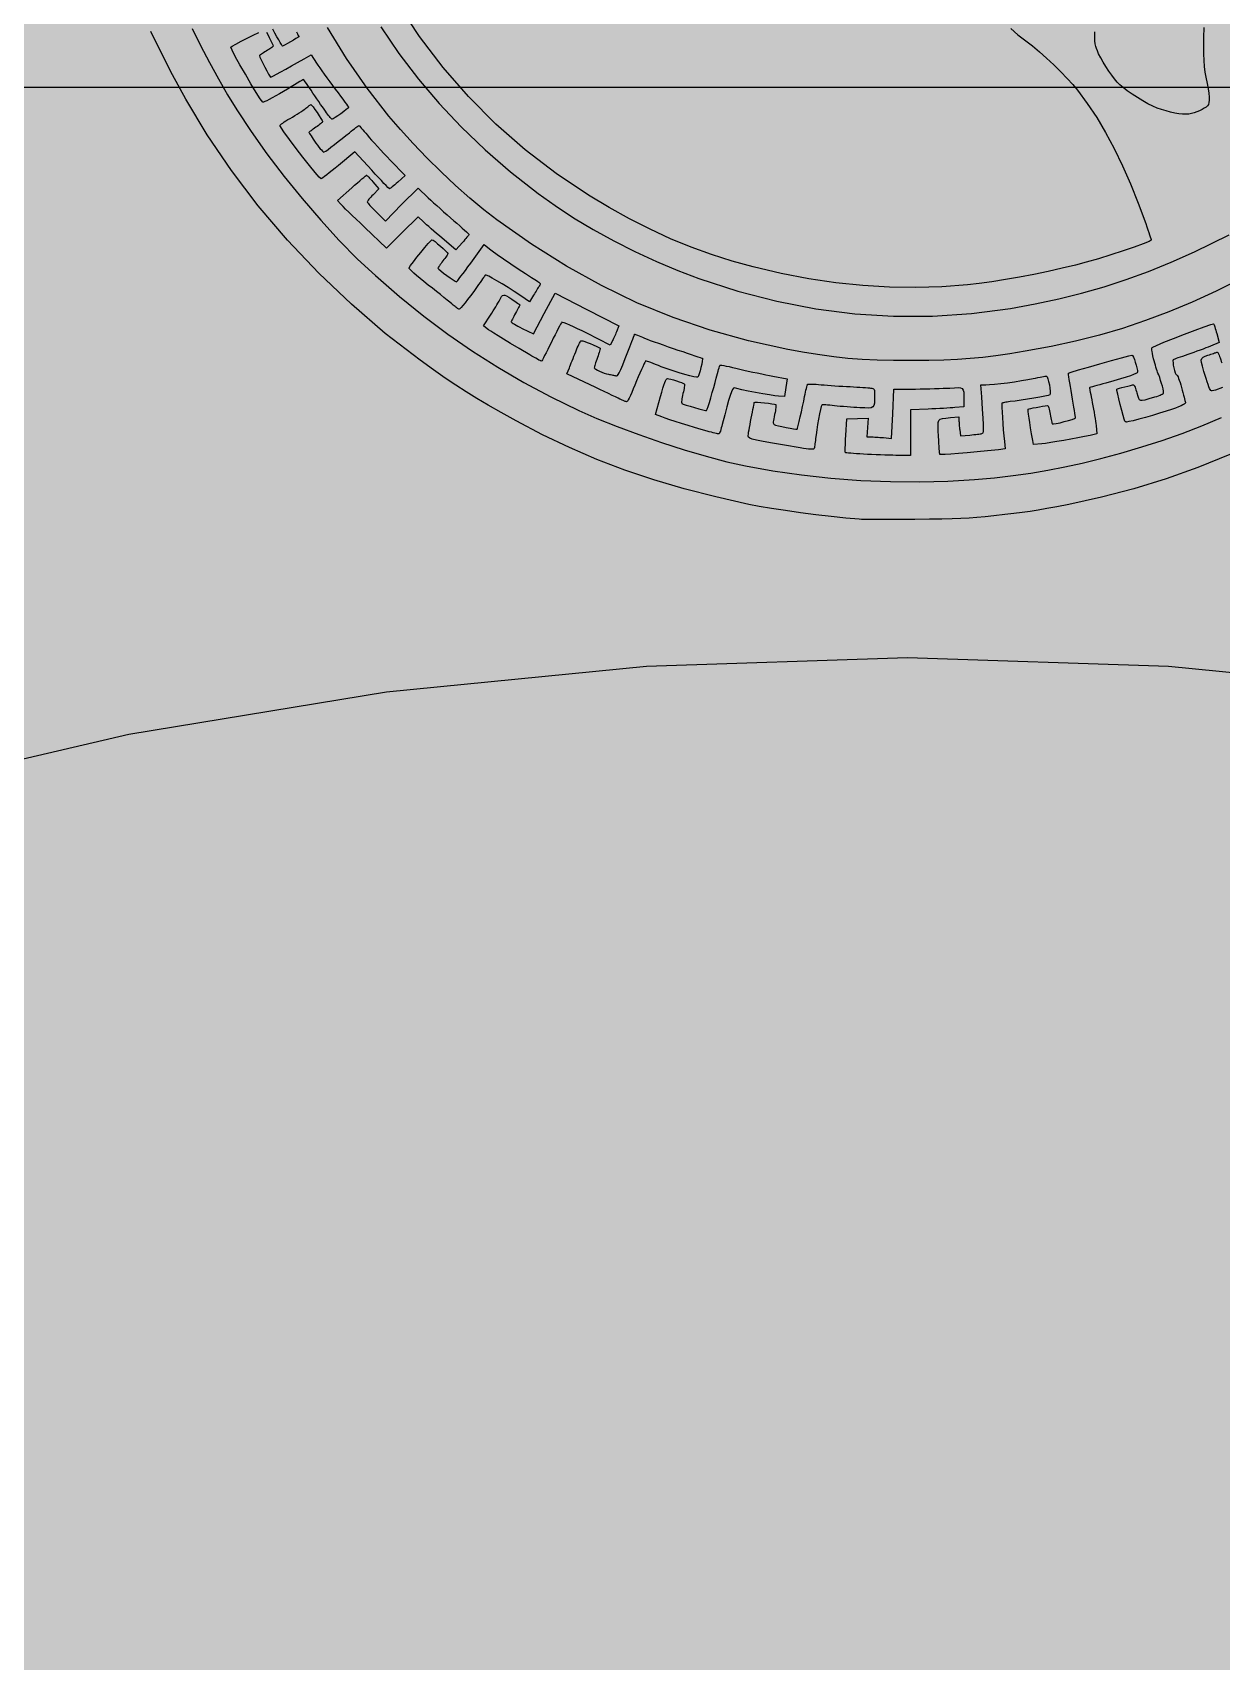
# Model space of a CAD drawing. Header units: inches. Extents: x 0.5 to 16.5, y 0.5 to 10.5.
# Drawn here: x 9.8207 to 10.0813, y 8.9799 to 9.337 of the extents above; entities that cross this region are included whole.
import ezdxf

# ---------------------------------------------------------------- set-up
doc = ezdxf.new("R2010")
doc.units = ezdxf.units.IN
doc.header["$MEASUREMENT"] = 0
for name, color, linetype in [('A-ELEV-FILL', 7, 'Continuous'), ('A-ELEV-OTLN', 7, 'Continuous'), ('A-ELEV-SIGN', 7, 'Continuous')]:
    doc.layers.add(name, color=color, linetype=linetype)

# ---------------------------------------------------------------- blocks, each defined once
blk = doc.blocks.new('THA_MARK')
at = {"layer": 'A-ELEV-SIGN'}
for points in [[(0.18843, -0.448), (0.16984, -0.45551), (0.15119, -0.46215), (0.13242, -0.46794), (0.11347, -0.47291), (0.09427, -0.47708), (0.08729, -0.47844), (0.08142, -0.47953), (0.07632, -0.48043), (0.07165, -0.48118), (0.06707, -0.48184), (0.06225, -0.48245), (0.05685, -0.48307), (0.05054, -0.48376), (0.04532, -0.4843), (0.04058, -0.48473), (0.03601, -0.48507), (0.03128, -0.48532), (0.02607, -0.48552), (0.02006, -0.48566), (0.01293, -0.48577), (0.00435, -0.48586), (-0.00155, -0.48588), (-0.0072, -0.4859), (-0.01247, -0.48591), (-0.01721, -0.4859), (-0.0213, -0.48589), (-0.0246, -0.48587), (-0.02697, -0.48583), (-0.02828, -0.48579), (-0.02828, -0.48579), (-0.03605, -0.48508), (-0.04457, -0.48417), (-0.05349, -0.48312), (-0.06251, -0.48195), (-0.07128, -0.48072), (-0.07947, -0.47947), (-0.08676, -0.47825), (-0.09282, -0.47708), (-0.11212, -0.47275), (-0.13055, -0.46799), (-0.14821, -0.46276), (-0.16521, -0.45703), (-0.18166, -0.45076), (-0.19767, -0.4439), (-0.21335, -0.43642), (-0.22879, -0.42828), (-0.23762, -0.42337), (-0.24518, -0.41907), (-0.25184, -0.41515), (-0.25798, -0.41136), (-0.26398, -0.40746), (-0.27023, -0.40323), (-0.27711, -0.3984), (-0.28499, -0.39275), (-0.30529, -0.37717), (-0.32511, -0.36013), (-0.34422, -0.34185), (-0.36243, -0.32258), (-0.37952, -0.30254), (-0.39528, -0.28197), (-0.4095, -0.2611), (-0.42197, -0.24017), (-0.42964, -0.226), (-0.43635, -0.21294), (-0.44226, -0.20069)], [(0.17333, -0.19824), (0.1731, -0.20415), (0.17299, -0.20928), (0.17301, -0.21374), (0.17317, -0.21766), (0.17346, -0.22116), (0.1739, -0.22434), (0.17447, -0.22734), (0.17525, -0.231), (0.17582, -0.23414), (0.17621, -0.23678), (0.17641, -0.23898), (0.17643, -0.24077), (0.17627, -0.24219), (0.17593, -0.24328), (0.17542, -0.24409), (0.17463, -0.24482), (0.17354, -0.24556), (0.17224, -0.2463), (0.17077, -0.247), (0.1692, -0.24764), (0.1676, -0.24818), (0.16602, -0.2486), (0.16454, -0.24888), (0.16283, -0.249), (0.16085, -0.24894), (0.15865, -0.24872), (0.15626, -0.24833), (0.15375, -0.2478), (0.15117, -0.24712), (0.14856, -0.24632), (0.14598, -0.2454), (0.14345, -0.24429), (0.14059, -0.24285), (0.13752, -0.24114), (0.1344, -0.23926), (0.13136, -0.23729), (0.12853, -0.23533), (0.12605, -0.23346), (0.12408, -0.23176), (0.12264, -0.23028), (0.12106, -0.22839), (0.11938, -0.22619), (0.11767, -0.22376), (0.11599, -0.2212), (0.1144, -0.2186), (0.11296, -0.21604), (0.11175, -0.21363), (0.11101, -0.21203), (0.11045, -0.21067), (0.11005, -0.20937), (0.10978, -0.20792), (0.10962, -0.20615), (0.10953, -0.20384), (0.1095, -0.20082)], [(0.06033, -0.19886), (0.06456, -0.2025), (0.06918, -0.20609), (0.07304, -0.20912), (0.07715, -0.21257), (0.08136, -0.21631), (0.08554, -0.22022), (0.08957, -0.22417), (0.0933, -0.22803), (0.0966, -0.23166), (0.09935, -0.23495), (0.10511, -0.24274), (0.11061, -0.251), (0.11586, -0.25978), (0.1209, -0.26913), (0.12574, -0.27908), (0.13041, -0.28967), (0.13492, -0.30096), (0.1393, -0.31298), (0.13994, -0.31482), (0.14054, -0.31656), (0.14108, -0.31815), (0.14155, -0.31956), (0.14194, -0.32075), (0.14224, -0.32167), (0.14243, -0.32228), (0.14249, -0.32255), (0.14122, -0.32338), (0.13772, -0.32482), (0.13251, -0.32672), (0.12609, -0.3289), (0.11895, -0.3312), (0.1116, -0.33346), (0.10453, -0.33552), (0.09826, -0.3372), (0.09042, -0.33908), (0.08222, -0.3409), (0.07385, -0.34262), (0.06546, -0.34422), (0.05724, -0.34566), (0.04933, -0.34691), (0.04192, -0.34794), (0.03517, -0.34873), (0.02005, -0.3499), (0.00481, -0.35037), (-0.01057, -0.35014), (-0.02611, -0.34919), (-0.04184, -0.34754), (-0.05776, -0.34517), (-0.0739, -0.34209), (-0.09028, -0.33829), (-0.10244, -0.33496), (-0.11452, -0.3311), (-0.12653, -0.3267), (-0.13851, -0.32176), (-0.15047, -0.31627), (-0.16244, -0.31021), (-0.17445, -0.30359), (-0.18651, -0.29637), (-0.20548, -0.28368), (-0.22353, -0.2698), (-0.24058, -0.25478), (-0.2566, -0.2387), (-0.27151, -0.22161), (-0.28527, -0.20359), (-0.2978, -0.18469)], [(-0.3079, -0.1979), (-0.29728, -0.21354), (-0.28596, -0.22845), (-0.27387, -0.24272), (-0.2609, -0.25645), (-0.24699, -0.26974), (-0.23203, -0.28267), (-0.21595, -0.29536), (-0.20606, -0.30246), (-0.19528, -0.3095), (-0.18379, -0.31638), (-0.17175, -0.32301), (-0.15937, -0.32929), (-0.14681, -0.33513), (-0.13426, -0.34043), (-0.1219, -0.34511), (-0.0991, -0.35249), (-0.07634, -0.35838), (-0.05359, -0.36278), (-0.03086, -0.36569), (-0.00812, -0.36712), (0.01463, -0.36706), (0.03739, -0.36552), (0.06019, -0.36251), (0.07462, -0.35991), (0.08845, -0.35698), (0.10183, -0.35366), (0.11493, -0.3499), (0.12792, -0.34566), (0.14096, -0.34088), (0.15423, -0.33552), (0.16788, -0.32951), (0.18805, -0.31959)], [(0.19301, -0.34622), (0.18049, -0.35236), (0.16641, -0.35879), (0.15271, -0.36454), (0.13923, -0.36966), (0.12578, -0.37419), (0.11219, -0.3782), (0.0983, -0.38174), (0.08392, -0.38485), (0.06889, -0.3876), (0.05983, -0.38906), (0.05166, -0.39023), (0.04405, -0.39116), (0.03667, -0.39186), (0.02916, -0.39236), (0.0212, -0.3927), (0.01244, -0.39289), (0.00254, -0.39297), (-0.00822, -0.39292), (-0.01781, -0.39272), (-0.02657, -0.39233), (-0.03485, -0.39172), (-0.04299, -0.39087), (-0.05132, -0.38973), (-0.06018, -0.38829), (-0.06991, -0.38651), (-0.093, -0.38147), (-0.11532, -0.37526), (-0.137, -0.36785), (-0.15815, -0.35917), (-0.1789, -0.34918), (-0.19938, -0.33781), (-0.21972, -0.32501), (-0.24003, -0.31073), (-0.24766, -0.30484), (-0.25577, -0.29807), (-0.26417, -0.29062), (-0.27264, -0.28269), (-0.28099, -0.27448), (-0.289, -0.26619), (-0.29647, -0.25802), (-0.30319, -0.25018), (-0.31596, -0.23371), (-0.32795, -0.21636), (-0.33907, -0.19829)], [(-0.41826, -0.19887), (-0.41332, -0.20879), (-0.40815, -0.21869), (-0.40283, -0.22839), (-0.39744, -0.23772), (-0.3921, -0.24648), (-0.38374, -0.25916), (-0.37444, -0.2722), (-0.36441, -0.28534), (-0.35388, -0.29832), (-0.34306, -0.31088), (-0.33217, -0.32275), (-0.32145, -0.33367), (-0.31109, -0.34336), (-0.29695, -0.35559), (-0.28284, -0.36699), (-0.26863, -0.37763), (-0.25422, -0.38759), (-0.23948, -0.39695), (-0.2243, -0.40578), (-0.20857, -0.41417), (-0.19217, -0.42219), (-0.18166, -0.42683), (-0.16982, -0.43159), (-0.15708, -0.43631), (-0.14386, -0.44087), (-0.13059, -0.44512), (-0.11767, -0.44892), (-0.10555, -0.45213), (-0.09463, -0.4546), (-0.0787, -0.45748), (-0.06198, -0.45986), (-0.04475, -0.46171), (-0.0273, -0.46303), (-0.0099, -0.46379), (0.00716, -0.46398), (0.02361, -0.46358), (0.03916, -0.46258), (0.03916, -0.46258), (0.05095, -0.46147), (0.06183, -0.46024), (0.0721, -0.45882), (0.08205, -0.45716), (0.09199, -0.45521), (0.10222, -0.45291), (0.11303, -0.45022), (0.12473, -0.44706), (0.13702, -0.44349), (0.14893, -0.43968), (0.16057, -0.4356), (0.17207, -0.43118), (0.18357, -0.42639)], [(-0.35728, -0.20083), (-0.35664, -0.20204), (-0.35617, -0.20296), (-0.3559, -0.20355), (-0.35584, -0.20377), (-0.35638, -0.20415), (-0.3575, -0.20483), (-0.35899, -0.20571), (-0.36068, -0.20668), (-0.36236, -0.20762), (-0.36383, -0.20843), (-0.36492, -0.209), (-0.36541, -0.20921), (-0.3656, -0.20896), (-0.36605, -0.20824), (-0.36672, -0.20711), (-0.36759, -0.2056), (-0.36861, -0.20378), (-0.36977, -0.20168), (-0.37104, -0.19937)], [(-0.37475, -0.20111), (-0.37397, -0.20249), (-0.37312, -0.20411), (-0.3723, -0.20576), (-0.3716, -0.20728), (-0.37111, -0.20846), (-0.37092, -0.20914), (-0.371, -0.20932), (-0.37124, -0.20958), (-0.37161, -0.20991), (-0.3721, -0.2103), (-0.37269, -0.21072), (-0.37337, -0.21118), (-0.37411, -0.21164), (-0.37491, -0.21211), (-0.37571, -0.21257), (-0.37645, -0.21303), (-0.37713, -0.21347), (-0.37772, -0.21387), (-0.37821, -0.21422), (-0.37858, -0.21452), (-0.37882, -0.21474), (-0.3789, -0.21487), (-0.37864, -0.21563), (-0.37794, -0.21715), (-0.37695, -0.21916), (-0.3758, -0.2214), (-0.37463, -0.2236), (-0.37357, -0.2255), (-0.37278, -0.22684), (-0.37237, -0.22734), (-0.37186, -0.22712), (-0.37064, -0.2265), (-0.36879, -0.22551), (-0.36638, -0.22419), (-0.36349, -0.2226), (-0.36021, -0.22076), (-0.35659, -0.21873), (-0.35272, -0.21653), (-0.34866, -0.21429), (-0.34547, -0.21914), (-0.34467, -0.22034), (-0.34362, -0.22186), (-0.34237, -0.22365), (-0.34094, -0.22565), (-0.3394, -0.22779), (-0.33779, -0.23001), (-0.33615, -0.23225), (-0.33452, -0.23445), (-0.33293, -0.23654), (-0.33146, -0.23851), (-0.33013, -0.2403), (-0.32897, -0.24187), (-0.32802, -0.24318), (-0.3273, -0.24418), (-0.32684, -0.24484), (-0.32669, -0.24511), (-0.32708, -0.24551), (-0.32812, -0.24633), (-0.3296, -0.24744), (-0.33132, -0.24869), (-0.33306, -0.24991), (-0.33461, -0.25097), (-0.33577, -0.25171), (-0.33633, -0.25199), (-0.33649, -0.25192), (-0.33675, -0.25169), (-0.33709, -0.25134), (-0.3375, -0.25087), (-0.33797, -0.25031), (-0.33848, -0.24967), (-0.33903, -0.24897), (-0.33959, -0.24822), (-0.33959, -0.24822), (-0.34026, -0.2473), (-0.34109, -0.24612), (-0.34205, -0.24476), (-0.3431, -0.24324), (-0.34422, -0.24162), (-0.34538, -0.23994), (-0.34653, -0.23826), (-0.34764, -0.23662), (-0.34868, -0.23504), (-0.34967, -0.23356), (-0.35057, -0.23223), (-0.35138, -0.23107), (-0.35206, -0.23012), (-0.3526, -0.2294), (-0.35297, -0.22895), (-0.35315, -0.22879), (-0.35344, -0.22893), (-0.35416, -0.22934), (-0.35527, -0.22997), (-0.35671, -0.23082), (-0.35843, -0.23184), (-0.36039, -0.23301), (-0.36254, -0.2343), (-0.36483, -0.23568), (-0.36715, -0.23704), (-0.36933, -0.2383), (-0.37133, -0.23941), (-0.37311, -0.24036), (-0.37459, -0.24111), (-0.37575, -0.24165), (-0.37653, -0.24195), (-0.37687, -0.24199), (-0.37834, -0.24001), (-0.38077, -0.23621), (-0.38381, -0.23122), (-0.38709, -0.22564), (-0.39027, -0.2201), (-0.39298, -0.2152), (-0.39487, -0.21156), (-0.39558, -0.20979), (-0.39477, -0.20919), (-0.39264, -0.20798), (-0.3896, -0.20637), (-0.38608, -0.20457), (-0.3825, -0.2028), (-0.3793, -0.20126)], [(0.18409, -0.40881), (0.18015, -0.41026), (0.1781, -0.4108), (0.17773, -0.41073), (0.17737, -0.41047), (0.17701, -0.40999), (0.17662, -0.40928), (0.1762, -0.4083), (0.17572, -0.40701), (0.17518, -0.40539), (0.17455, -0.40341), (0.17455, -0.40341), (0.17328, -0.39936), (0.17239, -0.39635), (0.17188, -0.3942), (0.17177, -0.39272), (0.17208, -0.39173), (0.17281, -0.39106), (0.17399, -0.39051), (0.17563, -0.38992), (0.1765, -0.38962), (0.17735, -0.38933), (0.17815, -0.38906), (0.1789, -0.38881), (0.17956, -0.38858), (0.18012, -0.3884), (0.18056, -0.38826), (0.18086, -0.38818), (0.1811, -0.3882), (0.18136, -0.38837), (0.18163, -0.38869), (0.18191, -0.38917), (0.1822, -0.3898), (0.18251, -0.39058), (0.18283, -0.39151), (0.18318, -0.3926), (0.18344, -0.39353), (0.1837, -0.39441)]]:
    blk.add_lwpolyline(points, dxfattribs=at)
for points in [[(-0.3132, -0.2818), (-0.32313, -0.27099), (-0.33263, -0.2789), (-0.33455, -0.28049), (-0.33636, -0.28197), (-0.33802, -0.28331), (-0.33949, -0.28448), (-0.34074, -0.28545), (-0.34172, -0.28618), (-0.34239, -0.28664), (-0.34271, -0.2868), (-0.34391, -0.28579), (-0.34633, -0.28304), (-0.34963, -0.27902), (-0.35345, -0.27418), (-0.35744, -0.26898), (-0.36124, -0.26386), (-0.3645, -0.25928), (-0.36686, -0.25569), (-0.36681, -0.25548), (-0.36651, -0.25515), (-0.36599, -0.2547), (-0.36527, -0.25415), (-0.36438, -0.25353), (-0.36334, -0.25286), (-0.36218, -0.25215), (-0.36091, -0.25141), (-0.35956, -0.25063), (-0.35819, -0.2498), (-0.35684, -0.24897), (-0.35555, -0.24814), (-0.35435, -0.24736), (-0.35329, -0.24663), (-0.35239, -0.24599), (-0.3517, -0.24547), (-0.35115, -0.24504), (-0.35062, -0.24464), (-0.35014, -0.24427), (-0.34971, -0.24394), (-0.34935, -0.24367), (-0.34907, -0.24347), (-0.34889, -0.24334), (-0.3488, -0.24329), (-0.34838, -0.2437), (-0.34754, -0.24476), (-0.34643, -0.24629), (-0.3452, -0.24805), (-0.34398, -0.24985), (-0.34293, -0.25146), (-0.34219, -0.25268), (-0.34191, -0.2533), (-0.342, -0.25349), (-0.34223, -0.25377), (-0.3426, -0.25413), (-0.34309, -0.25456), (-0.34368, -0.25504), (-0.34436, -0.25555), (-0.34511, -0.25609), (-0.3459, -0.25664), (-0.3467, -0.25717), (-0.34744, -0.25769), (-0.34812, -0.25818), (-0.34871, -0.25862), (-0.3492, -0.259), (-0.34957, -0.25932), (-0.34981, -0.25955), (-0.34989, -0.25968), (-0.34981, -0.25988), (-0.34957, -0.2603), (-0.3492, -0.2609), (-0.3487, -0.26168), (-0.3481, -0.26258), (-0.34741, -0.2636), (-0.34665, -0.26469), (-0.34583, -0.26584), (-0.34491, -0.2671), (-0.34407, -0.26821), (-0.34331, -0.26915), (-0.34264, -0.26992), (-0.34206, -0.27051), (-0.34159, -0.2709), (-0.34122, -0.27109), (-0.34097, -0.27107), (-0.34012, -0.27051), (-0.33877, -0.26954), (-0.33704, -0.26826), (-0.33503, -0.26672), (-0.33283, -0.26503), (-0.33057, -0.26326), (-0.32834, -0.2615), (-0.32625, -0.25983), (-0.32521, -0.25898), (-0.32423, -0.25819), (-0.32332, -0.25748), (-0.32252, -0.25685), (-0.32183, -0.25634), (-0.32129, -0.25595), (-0.32092, -0.25571), (-0.32074, -0.25562), (-0.32057, -0.25574), (-0.32022, -0.25607), (-0.31973, -0.25659), (-0.31911, -0.25728), (-0.31838, -0.25812), (-0.31756, -0.25908), (-0.31667, -0.26014), (-0.31574, -0.26128), (-0.31463, -0.26257), (-0.31325, -0.26415), (-0.31166, -0.26593), (-0.30991, -0.26786), (-0.30805, -0.26988), (-0.30614, -0.27192), (-0.30424, -0.27393), (-0.30239, -0.27585), (-0.29369, -0.28477), (-0.29804, -0.28869), (-0.29893, -0.28948), (-0.29977, -0.29022), (-0.30055, -0.29088), (-0.30125, -0.29146), (-0.30185, -0.29194), (-0.30233, -0.2923), (-0.30266, -0.29252), (-0.30283, -0.2926), (-0.30311, -0.29238), (-0.30378, -0.29175), (-0.30477, -0.29075), (-0.30606, -0.28943), (-0.30758, -0.28783), (-0.30931, -0.286), (-0.3112, -0.28397), (-0.3132, -0.2818)], [(-0.27194, -0.32154), (-0.27361, -0.32015), (-0.27529, -0.31874), (-0.27693, -0.31733), (-0.27849, -0.31598), (-0.27992, -0.31472), (-0.28119, -0.31359), (-0.28224, -0.31264), (-0.28303, -0.31189), (-0.28608, -0.30899), (-0.29536, -0.31813), (-0.30457, -0.32734), (-0.31726, -0.31523), (-0.31984, -0.31278), (-0.32231, -0.31041), (-0.32461, -0.30819), (-0.32669, -0.30617), (-0.32848, -0.30442), (-0.32992, -0.30298), (-0.33097, -0.30192), (-0.33154, -0.30131), (-0.33314, -0.29935), (-0.32487, -0.29202), (-0.3232, -0.29054), (-0.32162, -0.28915), (-0.32017, -0.2879), (-0.3189, -0.2868), (-0.31783, -0.2859), (-0.31701, -0.28521), (-0.31647, -0.28478), (-0.31624, -0.28463), (-0.3161, -0.28471), (-0.31583, -0.28494), (-0.31545, -0.28531), (-0.31498, -0.2858), (-0.31444, -0.2864), (-0.31383, -0.28707), (-0.31317, -0.28782), (-0.31247, -0.28861), (-0.30906, -0.29268), (-0.3124, -0.29608), (-0.31309, -0.29679), (-0.31373, -0.29748), (-0.31431, -0.29813), (-0.31481, -0.29873), (-0.31523, -0.29927), (-0.31554, -0.29971), (-0.31574, -0.30006), (-0.31581, -0.30029), (-0.3157, -0.30053), (-0.31539, -0.30096), (-0.3149, -0.30157), (-0.31425, -0.30231), (-0.31346, -0.30318), (-0.31257, -0.30413), (-0.31158, -0.30516), (-0.31051, -0.30624), (-0.30522, -0.31146), (-0.29572, -0.30181), (-0.28615, -0.29217), (-0.28013, -0.2979), (-0.27873, -0.29919), (-0.27708, -0.30071), (-0.27524, -0.30238), (-0.27326, -0.30416), (-0.27121, -0.30599), (-0.26914, -0.30782), (-0.26711, -0.30959), (-0.26519, -0.31124), (-0.26342, -0.31278), (-0.26176, -0.31424), (-0.26026, -0.31558), (-0.25895, -0.31677), (-0.25786, -0.31777), (-0.25704, -0.31856), (-0.25653, -0.3191), (-0.25635, -0.31936), (-0.25645, -0.31953), (-0.25669, -0.31985), (-0.25706, -0.32031), (-0.25753, -0.32089), (-0.2581, -0.32157), (-0.25874, -0.32233), (-0.25944, -0.32315), (-0.26019, -0.324), (-0.26403, -0.32821), (-0.27194, -0.32154)], [(-0.26555, -0.36055), (-0.26635, -0.35988), (-0.26756, -0.35889), (-0.26911, -0.35762), (-0.27097, -0.35613), (-0.27305, -0.35446), (-0.27531, -0.35266), (-0.27769, -0.35078), (-0.28013, -0.34888), (-0.28271, -0.34682), (-0.28499, -0.34496), (-0.28695, -0.3433), (-0.28858, -0.34188), (-0.28985, -0.3407), (-0.29076, -0.33978), (-0.29127, -0.33914), (-0.29137, -0.3388), (-0.29048, -0.33749), (-0.28887, -0.33534), (-0.28677, -0.33266), (-0.28445, -0.32978), (-0.28217, -0.32699), (-0.28016, -0.32461), (-0.2787, -0.32296), (-0.27803, -0.32234), (-0.27738, -0.32265), (-0.2762, -0.32349), (-0.27469, -0.32469), (-0.27302, -0.32609), (-0.2714, -0.32752), (-0.27001, -0.32882), (-0.26904, -0.32983), (-0.26867, -0.33038), (-0.26873, -0.33059), (-0.2689, -0.33093), (-0.26917, -0.33138), (-0.26953, -0.33193), (-0.26995, -0.33256), (-0.27045, -0.33325), (-0.27099, -0.33398), (-0.27157, -0.33474), (-0.27216, -0.33549), (-0.2727, -0.33622), (-0.27319, -0.33691), (-0.27362, -0.33754), (-0.27398, -0.33809), (-0.27425, -0.33854), (-0.27442, -0.33888), (-0.27447, -0.33909), (-0.27404, -0.33959), (-0.2729, -0.34057), (-0.27127, -0.34184), (-0.26937, -0.34326), (-0.26744, -0.34464), (-0.26569, -0.34584), (-0.26436, -0.34667), (-0.26367, -0.34699), (-0.26343, -0.34677), (-0.26289, -0.34613), (-0.26208, -0.34511), (-0.26105, -0.34377), (-0.25982, -0.34215), (-0.25844, -0.34029), (-0.25693, -0.33824), (-0.25533, -0.33604), (-0.2475, -0.32516), (-0.24445, -0.32763), (-0.24271, -0.32894), (-0.23981, -0.331), (-0.2361, -0.33357), (-0.23191, -0.33642), (-0.22756, -0.33934), (-0.2234, -0.34209), (-0.21976, -0.34445), (-0.21697, -0.34619), (-0.21613, -0.34673), (-0.21549, -0.34717), (-0.21505, -0.34754), (-0.21479, -0.34788), (-0.2147, -0.34821), (-0.21475, -0.34856), (-0.21493, -0.34896), (-0.21523, -0.34946), (-0.21549, -0.34983), (-0.21582, -0.35033), (-0.21621, -0.35095), (-0.21665, -0.35164), (-0.21712, -0.35239), (-0.2176, -0.35318), (-0.21809, -0.35397), (-0.21856, -0.35475), (-0.22088, -0.35859), (-0.22611, -0.35511), (-0.22987, -0.35264), (-0.23353, -0.3503), (-0.23696, -0.34819), (-0.24007, -0.34635), (-0.24272, -0.34485), (-0.24481, -0.34376), (-0.24622, -0.34315), (-0.24685, -0.34307), (-0.24704, -0.34333), (-0.24738, -0.3438), (-0.24785, -0.34446), (-0.24844, -0.34529), (-0.24912, -0.34625), (-0.24988, -0.34732), (-0.2507, -0.34847), (-0.25156, -0.34967), (-0.25358, -0.35255), (-0.25545, -0.35514), (-0.25713, -0.35741), (-0.25862, -0.35933), (-0.25989, -0.36087), (-0.26091, -0.362), (-0.26167, -0.3627), (-0.26215, -0.36294), (-0.26236, -0.36289), (-0.26266, -0.36275), (-0.26303, -0.36253), (-0.26347, -0.36224), (-0.26395, -0.36188), (-0.26447, -0.36148), (-0.26501, -0.36103), (-0.26555, -0.36055)], [(-0.22081, -0.38963), (-0.22699, -0.38598), (-0.23206, -0.38297), (-0.23614, -0.38053), (-0.23935, -0.37859), (-0.2418, -0.37708), (-0.2436, -0.37592), (-0.24489, -0.37506), (-0.24576, -0.3744), (-0.24779, -0.37266), (-0.24387, -0.36657), (-0.24305, -0.36528), (-0.24224, -0.36399), (-0.24146, -0.36274), (-0.24073, -0.36156), (-0.24007, -0.36048), (-0.2395, -0.35954), (-0.23904, -0.35878), (-0.23872, -0.35823), (-0.23791, -0.35673), (-0.23726, -0.35565), (-0.23668, -0.35498), (-0.23607, -0.35469), (-0.23533, -0.35477), (-0.23437, -0.3552), (-0.23309, -0.35598), (-0.2314, -0.35707), (-0.23044, -0.35771), (-0.22955, -0.35832), (-0.22874, -0.35888), (-0.22803, -0.35937), (-0.22744, -0.3598), (-0.22699, -0.36013), (-0.22671, -0.36036), (-0.22661, -0.36048), (-0.22667, -0.36062), (-0.22682, -0.36094), (-0.22705, -0.36141), (-0.22737, -0.36201), (-0.22774, -0.36272), (-0.22817, -0.36353), (-0.22865, -0.36441), (-0.22915, -0.36534), (-0.22966, -0.36628), (-0.23013, -0.36717), (-0.23056, -0.368), (-0.23094, -0.36875), (-0.23125, -0.36938), (-0.23149, -0.36989), (-0.23164, -0.37024), (-0.23169, -0.37041), (-0.23156, -0.37058), (-0.23118, -0.37087), (-0.23058, -0.37126), (-0.2298, -0.37173), (-0.22884, -0.37227), (-0.22774, -0.37287), (-0.22653, -0.37351), (-0.22524, -0.37418), (-0.21871, -0.37745), (-0.2124, -0.36555), (-0.20602, -0.35366), (-0.18738, -0.36316), (-0.16875, -0.37273), (-0.17012, -0.37621), (-0.17043, -0.37697), (-0.17076, -0.37776), (-0.1711, -0.37856), (-0.17145, -0.37934), (-0.17178, -0.38009), (-0.1721, -0.38077), (-0.1724, -0.38138), (-0.17266, -0.38187), (-0.17375, -0.38397), (-0.18745, -0.37708), (-0.19025, -0.37569), (-0.19288, -0.37441), (-0.1953, -0.37328), (-0.19743, -0.37231), (-0.19924, -0.37153), (-0.20064, -0.37098), (-0.20159, -0.37067), (-0.20203, -0.37063), (-0.2023, -0.37096), (-0.20276, -0.37171), (-0.20339, -0.37282), (-0.20416, -0.37426), (-0.20505, -0.37596), (-0.20604, -0.37789), (-0.20709, -0.38), (-0.20819, -0.38223), (-0.20927, -0.38448), (-0.2103, -0.38658), (-0.21125, -0.38847), (-0.21211, -0.39012), (-0.21285, -0.39148), (-0.21344, -0.39249), (-0.21385, -0.39313), (-0.21407, -0.39333), (-0.2143, -0.39325), (-0.21477, -0.39304), (-0.21543, -0.39269), (-0.21627, -0.39224), (-0.21726, -0.39169), (-0.21836, -0.39106), (-0.21956, -0.39037), (-0.22081, -0.38963)], [(-0.16824, -0.41552), (-0.16923, -0.41502), (-0.1707, -0.4143), (-0.17257, -0.41339), (-0.17477, -0.41234), (-0.17724, -0.41116), (-0.17989, -0.4099), (-0.18267, -0.40859), (-0.1855, -0.40725), (-0.19906, -0.40073), (-0.19768, -0.39724), (-0.19737, -0.39644), (-0.19698, -0.39545), (-0.19653, -0.39432), (-0.19605, -0.39309), (-0.19553, -0.3918), (-0.19501, -0.39049), (-0.19449, -0.3892), (-0.19398, -0.38796), (-0.19351, -0.38678), (-0.19305, -0.38566), (-0.19259, -0.38461), (-0.19217, -0.38367), (-0.19178, -0.38287), (-0.19145, -0.38222), (-0.19119, -0.38176), (-0.19101, -0.38151), (-0.1906, -0.38141), (-0.18979, -0.38155), (-0.18864, -0.38188), (-0.18719, -0.38241), (-0.18551, -0.38309), (-0.18366, -0.3839), (-0.18167, -0.38484), (-0.17962, -0.38586), (-0.17961, -0.38599), (-0.17968, -0.38632), (-0.17982, -0.38683), (-0.18002, -0.38749), (-0.18028, -0.38829), (-0.18058, -0.3892), (-0.18092, -0.39021), (-0.18129, -0.3913), (-0.18166, -0.39237), (-0.182, -0.39339), (-0.18231, -0.39434), (-0.18258, -0.39519), (-0.1828, -0.39592), (-0.18296, -0.39651), (-0.18307, -0.39693), (-0.1831, -0.39717), (-0.18287, -0.39757), (-0.18224, -0.39807), (-0.18129, -0.39864), (-0.1801, -0.39923), (-0.17877, -0.39981), (-0.17738, -0.40032), (-0.17602, -0.40074), (-0.17476, -0.40102), (-0.17416, -0.40113), (-0.17354, -0.40124), (-0.17292, -0.40136), (-0.17234, -0.40148), (-0.17179, -0.40159), (-0.1713, -0.4017), (-0.17088, -0.4018), (-0.17056, -0.40189), (-0.17006, -0.40195), (-0.1696, -0.40178), (-0.16909, -0.40121), (-0.16846, -0.40009), (-0.16762, -0.39825), (-0.1665, -0.39554), (-0.16502, -0.3918), (-0.16309, -0.38687), (-0.1624, -0.38505), (-0.16174, -0.38333), (-0.16114, -0.38178), (-0.16061, -0.38042), (-0.16016, -0.37929), (-0.15983, -0.37843), (-0.15961, -0.37788), (-0.15954, -0.37766), (-0.15939, -0.37766), (-0.15904, -0.37776), (-0.15849, -0.37795), (-0.15777, -0.37822), (-0.1569, -0.37856), (-0.15592, -0.37896), (-0.15483, -0.37941), (-0.15366, -0.37991), (-0.15224, -0.38048), (-0.15036, -0.38119), (-0.14811, -0.38202), (-0.14557, -0.38293), (-0.14282, -0.3839), (-0.13995, -0.3849), (-0.13703, -0.3859), (-0.13416, -0.38687), (-0.13139, -0.3878), (-0.12878, -0.38867), (-0.1264, -0.38947), (-0.12429, -0.39016), (-0.12253, -0.39075), (-0.12116, -0.39121), (-0.12026, -0.39152), (-0.11987, -0.39166), (-0.11983, -0.39219), (-0.11999, -0.3934), (-0.12032, -0.39508), (-0.12075, -0.39701), (-0.12124, -0.39895), (-0.12174, -0.4007), (-0.12219, -0.40201), (-0.12255, -0.40268), (-0.12329, -0.40277), (-0.12491, -0.40253), (-0.12724, -0.40199), (-0.13012, -0.40121), (-0.1334, -0.40024), (-0.1369, -0.39911), (-0.14047, -0.39788), (-0.14394, -0.39659), (-0.14563, -0.39593), (-0.14723, -0.3953), (-0.1487, -0.39474), (-0.15002, -0.39423), (-0.15114, -0.39382), (-0.15202, -0.39349), (-0.15263, -0.39328), (-0.15294, -0.39318), (-0.15314, -0.3934), (-0.15353, -0.39407), (-0.15408, -0.39515), (-0.15476, -0.39658), (-0.15555, -0.39833), (-0.15643, -0.40033), (-0.15738, -0.40255), (-0.15838, -0.40493), (-0.15937, -0.40734), (-0.16032, -0.4096), (-0.16121, -0.41164), (-0.16201, -0.41343), (-0.16271, -0.41492), (-0.16328, -0.41605), (-0.1637, -0.41677), (-0.16396, -0.41704), (-0.16417, -0.41706), (-0.16451, -0.417), (-0.16496, -0.41687), (-0.1655, -0.41669), (-0.16612, -0.41645), (-0.16679, -0.41617), (-0.16751, -0.41586), (-0.16824, -0.41552)], [(0.12698, -0.42835), (0.12662, -0.42731), (0.12601, -0.42511), (0.12523, -0.42213), (0.12438, -0.41879), (0.12357, -0.41548), (0.1229, -0.4126), (0.12245, -0.41054), (0.12234, -0.40972), (0.12281, -0.40952), (0.12387, -0.4092), (0.12535, -0.40879), (0.12704, -0.40834), (0.12875, -0.40791), (0.1303, -0.40753), (0.13149, -0.40728), (0.13212, -0.40718), (0.13231, -0.40728), (0.13252, -0.40756), (0.13277, -0.40801), (0.13303, -0.40859), (0.13331, -0.4093), (0.13359, -0.41012), (0.13388, -0.41101), (0.13416, -0.41197), (0.13461, -0.41375), (0.135, -0.41503), (0.13547, -0.41585), (0.13619, -0.41625), (0.13729, -0.41626), (0.13895, -0.41591), (0.14131, -0.41524), (0.14453, -0.41429), (0.14571, -0.41393), (0.14675, -0.41358), (0.14764, -0.41324), (0.14839, -0.41291), (0.14897, -0.41259), (0.1494, -0.41229), (0.14966, -0.41201), (0.14975, -0.41175), (0.14965, -0.4109), (0.1494, -0.40963), (0.14902, -0.40807), (0.14854, -0.40635), (0.14801, -0.40458), (0.14745, -0.4029), (0.14691, -0.40142), (0.14641, -0.40029), (0.14619, -0.39972), (0.14592, -0.39895), (0.14561, -0.39801), (0.14528, -0.39694), (0.14492, -0.39576), (0.14456, -0.39452), (0.14421, -0.39324), (0.14387, -0.39195), (0.14346, -0.39025), (0.14316, -0.38886), (0.14296, -0.38775), (0.14286, -0.38689), (0.14285, -0.38624), (0.14293, -0.38577), (0.14311, -0.38544), (0.14336, -0.38521), (0.1456, -0.38414), (0.14993, -0.38234), (0.15561, -0.38007), (0.16192, -0.37762), (0.16813, -0.37526), (0.17352, -0.37327), (0.17735, -0.37192), (0.1789, -0.3715), (0.17903, -0.37171), (0.17921, -0.37211), (0.17943, -0.37268), (0.17969, -0.37339), (0.17996, -0.37422), (0.18025, -0.37515), (0.18055, -0.37616), (0.18086, -0.37723), (0.18223, -0.38245), (0.17708, -0.38463), (0.17586, -0.38511), (0.17441, -0.38566), (0.17278, -0.38627), (0.17103, -0.38692), (0.16921, -0.38758), (0.16738, -0.38825), (0.16558, -0.38889), (0.16389, -0.38949), (0.16229, -0.39003), (0.16077, -0.39055), (0.15937, -0.39105), (0.15812, -0.39151), (0.15707, -0.3919), (0.15624, -0.39223), (0.15567, -0.39247), (0.1554, -0.3926), (0.15522, -0.39319), (0.15523, -0.39428), (0.1554, -0.3957), (0.1557, -0.39726), (0.15608, -0.39879), (0.15651, -0.40011), (0.15695, -0.40103), (0.15736, -0.40138), (0.15758, -0.40151), (0.15785, -0.40191), (0.15817, -0.40255), (0.15853, -0.40342), (0.15892, -0.40449), (0.15933, -0.40575), (0.15975, -0.40719), (0.16019, -0.40877), (0.16059, -0.41031), (0.16098, -0.41177), (0.16134, -0.41315), (0.16168, -0.41439), (0.16197, -0.41548), (0.16221, -0.41636), (0.16239, -0.41702), (0.16251, -0.4174), (0.16252, -0.41776), (0.1623, -0.41812), (0.16182, -0.41852), (0.16105, -0.41896), (0.15995, -0.41948), (0.15848, -0.42008), (0.15661, -0.42078), (0.15431, -0.42161), (0.15118, -0.42265), (0.14741, -0.42383), (0.1433, -0.42504), (0.13914, -0.42622), (0.13524, -0.42729), (0.13188, -0.42815), (0.12937, -0.42872), (0.12799, -0.42893), (0.12785, -0.42892), (0.12771, -0.42888), (0.12757, -0.42883), (0.12743, -0.42875), (0.1273, -0.42866), (0.12718, -0.42857), (0.12707, -0.42846), (0.12698, -0.42835)], [(0.07324, -0.43974), (0.07255, -0.43586), (0.07196, -0.43234), (0.07146, -0.42924), (0.07107, -0.4266), (0.07078, -0.42444), (0.07061, -0.42283), (0.07056, -0.4218), (0.07063, -0.42139), (0.0711, -0.42125), (0.07212, -0.42102), (0.07356, -0.42072), (0.07527, -0.42039), (0.0771, -0.42004), (0.07891, -0.41971), (0.08055, -0.41943), (0.08187, -0.41922), (0.08202, -0.41932), (0.0822, -0.41962), (0.0824, -0.4201), (0.08261, -0.42074), (0.08283, -0.42151), (0.08305, -0.4224), (0.08327, -0.42338), (0.08347, -0.42444), (0.08366, -0.42553), (0.08384, -0.42654), (0.08402, -0.42747), (0.08418, -0.42829), (0.08433, -0.42898), (0.08446, -0.42951), (0.08456, -0.42986), (0.08463, -0.43002), (0.08538, -0.43007), (0.087, -0.42981), (0.0892, -0.42934), (0.09166, -0.42873), (0.0941, -0.42806), (0.09621, -0.42741), (0.0977, -0.42685), (0.09826, -0.42647), (0.09821, -0.42603), (0.09808, -0.42513), (0.09788, -0.42382), (0.09761, -0.42215), (0.09728, -0.42019), (0.09691, -0.41798), (0.09651, -0.41559), (0.09608, -0.41305), (0.09564, -0.41053), (0.09524, -0.40816), (0.09488, -0.40601), (0.09458, -0.40412), (0.09434, -0.40254), (0.09417, -0.40135), (0.09407, -0.40058), (0.09405, -0.40029), (0.09574, -0.39973), (0.09993, -0.39849), (0.10579, -0.3968), (0.11249, -0.3949), (0.11922, -0.39301), (0.12514, -0.39137), (0.12942, -0.39021), (0.13125, -0.38978), (0.13162, -0.39011), (0.1321, -0.39101), (0.13264, -0.39233), (0.13319, -0.39392), (0.1337, -0.39561), (0.13412, -0.39727), (0.13441, -0.39873), (0.13452, -0.39985), (0.13428, -0.4002), (0.13353, -0.40064), (0.13222, -0.40119), (0.13033, -0.40187), (0.1278, -0.40269), (0.12461, -0.40367), (0.12069, -0.40482), (0.11603, -0.40616), (0.11414, -0.4067), (0.11237, -0.4072), (0.11075, -0.40765), (0.10934, -0.40806), (0.10816, -0.4084), (0.10726, -0.40866), (0.10667, -0.40884), (0.10645, -0.40892), (0.10646, -0.40912), (0.10654, -0.40965), (0.10668, -0.41046), (0.10687, -0.41153), (0.10711, -0.41282), (0.10739, -0.41428), (0.10771, -0.4159), (0.10805, -0.41762), (0.1084, -0.41944), (0.10876, -0.42133), (0.1091, -0.42323), (0.10942, -0.42509), (0.10971, -0.42686), (0.10996, -0.42847), (0.11016, -0.42988), (0.1103, -0.43104), (0.11073, -0.4359), (0.10689, -0.43677), (0.10349, -0.43746), (0.09962, -0.4382), (0.09551, -0.43896), (0.09135, -0.43969), (0.08737, -0.44037), (0.08376, -0.44096), (0.08075, -0.44141), (0.07854, -0.4417), (0.07368, -0.44213), (0.07324, -0.43974)], [(-0.11711, -0.4343), (-0.12064, -0.43326), (-0.12442, -0.43212), (-0.1283, -0.43094), (-0.13212, -0.42975), (-0.13573, -0.42861), (-0.13896, -0.42757), (-0.14165, -0.42667), (-0.14365, -0.42596), (-0.14735, -0.42458), (-0.14438, -0.41407), (-0.14362, -0.41139), (-0.14295, -0.40915), (-0.14237, -0.40733), (-0.14186, -0.4059), (-0.14141, -0.40483), (-0.14101, -0.40411), (-0.14065, -0.40369), (-0.14032, -0.40355), (-0.13953, -0.40366), (-0.13829, -0.40395), (-0.13677, -0.40437), (-0.13512, -0.40487), (-0.1335, -0.4054), (-0.13208, -0.40591), (-0.13101, -0.40635), (-0.13046, -0.40667), (-0.1304, -0.40686), (-0.13039, -0.40724), (-0.13042, -0.40779), (-0.1305, -0.40848), (-0.13063, -0.4093), (-0.13079, -0.41022), (-0.131, -0.41121), (-0.13125, -0.41226), (-0.13151, -0.41334), (-0.13171, -0.41437), (-0.13188, -0.4153), (-0.13199, -0.41613), (-0.13205, -0.41685), (-0.13206, -0.41742), (-0.13201, -0.41783), (-0.13191, -0.41806), (-0.13111, -0.41842), (-0.12941, -0.419), (-0.12711, -0.41971), (-0.12453, -0.42048), (-0.12197, -0.42119), (-0.11973, -0.42178), (-0.11813, -0.42214), (-0.11748, -0.42219), (-0.11715, -0.42145), (-0.11658, -0.41983), (-0.11584, -0.41752), (-0.11499, -0.41475), (-0.1141, -0.41173), (-0.11321, -0.40868), (-0.11241, -0.40581), (-0.11175, -0.40334), (-0.11139, -0.4019), (-0.11104, -0.40053), (-0.1107, -0.39928), (-0.11039, -0.39817), (-0.11011, -0.39723), (-0.10987, -0.39648), (-0.10969, -0.39597), (-0.10957, -0.39572), (-0.10924, -0.3957), (-0.1085, -0.39578), (-0.1074, -0.39595), (-0.10598, -0.39622), (-0.10429, -0.39656), (-0.10237, -0.39698), (-0.10027, -0.39745), (-0.09804, -0.39797), (-0.09567, -0.39853), (-0.09312, -0.39912), (-0.09048, -0.3997), (-0.08782, -0.40028), (-0.08523, -0.40083), (-0.08279, -0.40132), (-0.08058, -0.40176), (-0.07868, -0.4021), (-0.07027, -0.4037), (-0.07107, -0.40885), (-0.07186, -0.41407), (-0.07542, -0.41385), (-0.07746, -0.41362), (-0.08064, -0.41312), (-0.08458, -0.41245), (-0.08885, -0.41167), (-0.09306, -0.41085), (-0.09681, -0.41009), (-0.09969, -0.40944), (-0.10131, -0.40899), (-0.10175, -0.40912), (-0.10228, -0.40986), (-0.10292, -0.41126), (-0.10367, -0.4134), (-0.10457, -0.41631), (-0.10562, -0.42007), (-0.10685, -0.42471), (-0.10827, -0.43031), (-0.10854, -0.4314), (-0.10883, -0.43243), (-0.10911, -0.43337), (-0.10938, -0.43419), (-0.10964, -0.43488), (-0.10987, -0.43541), (-0.11007, -0.43576), (-0.11022, -0.4359), (-0.11051, -0.43589), (-0.11101, -0.43581), (-0.1117, -0.43567), (-0.11255, -0.43548), (-0.11355, -0.43524), (-0.11466, -0.43496), (-0.11586, -0.43464), (-0.11711, -0.4343)], [(-0.06273, -0.44409), (-0.07186, -0.44255), (-0.07899, -0.44132), (-0.08435, -0.44035), (-0.08818, -0.43957), (-0.09074, -0.43893), (-0.09226, -0.43837), (-0.09299, -0.43784), (-0.09318, -0.43727), (-0.09314, -0.4368), (-0.09303, -0.436), (-0.09286, -0.43492), (-0.09263, -0.43359), (-0.09236, -0.43207), (-0.09205, -0.4304), (-0.09172, -0.42861), (-0.09137, -0.42676), (-0.091, -0.42493), (-0.09066, -0.42322), (-0.09035, -0.42166), (-0.09008, -0.4203), (-0.08986, -0.41916), (-0.0897, -0.41828), (-0.08959, -0.41771), (-0.08956, -0.41748), (-0.08904, -0.41738), (-0.08768, -0.41741), (-0.08574, -0.41754), (-0.0835, -0.41774), (-0.08124, -0.41798), (-0.07922, -0.41824), (-0.07772, -0.41849), (-0.07701, -0.41871), (-0.07693, -0.41892), (-0.0769, -0.41933), (-0.07692, -0.41991), (-0.07699, -0.42063), (-0.0771, -0.42148), (-0.07725, -0.42242), (-0.07744, -0.42344), (-0.07766, -0.42451), (-0.07798, -0.42595), (-0.07821, -0.42714), (-0.07836, -0.4281), (-0.07844, -0.42886), (-0.07843, -0.42944), (-0.07835, -0.42987), (-0.07819, -0.43018), (-0.07796, -0.43038), (-0.0771, -0.4307), (-0.07548, -0.43114), (-0.07336, -0.43164), (-0.071, -0.43214), (-0.06868, -0.4326), (-0.06665, -0.43295), (-0.06518, -0.43315), (-0.06454, -0.43314), (-0.0643, -0.43247), (-0.06388, -0.43091), (-0.06332, -0.42867), (-0.06268, -0.42594), (-0.06199, -0.42292), (-0.06131, -0.4198), (-0.06067, -0.41679), (-0.06012, -0.41407), (-0.05987, -0.41273), (-0.05961, -0.41147), (-0.05936, -0.4103), (-0.05911, -0.40925), (-0.05888, -0.40836), (-0.05868, -0.40765), (-0.05851, -0.40715), (-0.05838, -0.40689), (-0.0581, -0.4068), (-0.05755, -0.40674), (-0.05677, -0.40672), (-0.05578, -0.40673), (-0.05463, -0.40677), (-0.05334, -0.40685), (-0.05194, -0.40696), (-0.05047, -0.40711), (-0.04879, -0.40727), (-0.04685, -0.40744), (-0.04471, -0.40761), (-0.04245, -0.40777), (-0.04013, -0.40792), (-0.03782, -0.40805), (-0.03558, -0.40817), (-0.0335, -0.40827), (-0.03154, -0.40838), (-0.02961, -0.40848), (-0.02777, -0.40859), (-0.02605, -0.40869), (-0.02452, -0.40879), (-0.02322, -0.40889), (-0.02221, -0.40898), (-0.02154, -0.40906), (-0.02077, -0.40919), (-0.0202, -0.40934), (-0.01978, -0.40956), (-0.01951, -0.4099), (-0.01934, -0.41042), (-0.01925, -0.41117), (-0.01922, -0.4122), (-0.01922, -0.41356), (-0.01922, -0.41611), (-0.01931, -0.41799), (-0.0196, -0.41931), (-0.02019, -0.42015), (-0.0212, -0.42061), (-0.02273, -0.42077), (-0.02491, -0.42074), (-0.02785, -0.42059), (-0.02953, -0.4205), (-0.03138, -0.42038), (-0.03334, -0.42025), (-0.03535, -0.4201), (-0.03735, -0.41994), (-0.03927, -0.41977), (-0.04105, -0.4196), (-0.04264, -0.41943), (-0.0441, -0.41928), (-0.04547, -0.41915), (-0.04672, -0.41905), (-0.04782, -0.41897), (-0.04873, -0.41893), (-0.04944, -0.41891), (-0.04991, -0.41894), (-0.05011, -0.419), (-0.05041, -0.41981), (-0.05086, -0.42162), (-0.0514, -0.42417), (-0.05198, -0.42719), (-0.05255, -0.43042), (-0.05307, -0.43358), (-0.05348, -0.43641), (-0.05373, -0.43865), (-0.05385, -0.4397), (-0.05396, -0.44071), (-0.05408, -0.44166), (-0.05421, -0.44252), (-0.05433, -0.44327), (-0.05445, -0.44388), (-0.05457, -0.44433), (-0.05468, -0.4446), (-0.05489, -0.44476), (-0.05531, -0.44485), (-0.05596, -0.44489), (-0.05683, -0.44486), (-0.05793, -0.44477), (-0.05928, -0.44461), (-0.06087, -0.44438), (-0.06273, -0.44409)], [(-0.02567, -0.44772), (-0.02777, -0.44758), (-0.02973, -0.44745), (-0.03152, -0.44732), (-0.03309, -0.4472), (-0.0344, -0.44709), (-0.03541, -0.44699), (-0.03607, -0.44691), (-0.03633, -0.44685), (-0.03637, -0.44662), (-0.03639, -0.44602), (-0.03638, -0.44509), (-0.03635, -0.44386), (-0.0363, -0.44239), (-0.03623, -0.44072), (-0.03614, -0.43888), (-0.03604, -0.43691), (-0.03553, -0.42712), (-0.0293, -0.4269), (-0.02306, -0.42669), (-0.02342, -0.4322), (-0.02379, -0.43764), (-0.02132, -0.43764), (-0.02072, -0.43765), (-0.01997, -0.43767), (-0.01911, -0.43772), (-0.01816, -0.43777), (-0.01715, -0.43784), (-0.01611, -0.43791), (-0.01507, -0.43799), (-0.01407, -0.43807), (-0.00928, -0.43858), (-0.00863, -0.42415), (-0.00798, -0.40972), (0.00471, -0.40964), (0.00741, -0.40961), (0.01021, -0.40955), (0.01303, -0.40949), (0.01581, -0.40941), (0.01845, -0.40932), (0.02087, -0.40924), (0.02299, -0.40915), (0.02473, -0.40906), (0.02752, -0.40888), (0.0296, -0.40882), (0.03107, -0.40896), (0.03204, -0.40941), (0.03262, -0.41024), (0.0329, -0.41155), (0.03299, -0.41343), (0.03299, -0.41595), (0.03299, -0.42001), (0.02777, -0.42045), (0.0265, -0.42056), (0.02491, -0.42069), (0.02305, -0.42082), (0.021, -0.42095), (0.01882, -0.42107), (0.01657, -0.42119), (0.01431, -0.4213), (0.01211, -0.42139), (0.00181, -0.4219), (0.00181, -0.43517), (0.00181, -0.44851), (-0.00674, -0.44844), (-0.00865, -0.4484), (-0.01085, -0.44834), (-0.01326, -0.44826), (-0.0158, -0.44816), (-0.01839, -0.44805), (-0.02095, -0.44794), (-0.0234, -0.44783), (-0.02567, -0.44772)], [(0.01893, -0.44786), (0.01886, -0.44758), (0.01878, -0.44692), (0.01869, -0.44594), (0.01859, -0.44466), (0.01849, -0.44314), (0.01839, -0.44141), (0.01829, -0.43951), (0.0182, -0.43749), (0.01798, -0.4338), (0.01786, -0.4311), (0.01796, -0.42922), (0.01836, -0.42799), (0.01919, -0.42726), (0.02053, -0.42684), (0.02248, -0.42659), (0.02516, -0.42632), (0.03009, -0.42589), (0.03009, -0.42799), (0.0301, -0.42851), (0.03013, -0.42912), (0.03017, -0.4298), (0.03023, -0.43054), (0.0303, -0.4313), (0.03037, -0.43208), (0.03045, -0.43284), (0.03053, -0.43358), (0.03104, -0.43698), (0.03655, -0.43655), (0.03769, -0.43644), (0.03881, -0.43632), (0.03988, -0.4362), (0.04086, -0.43609), (0.04174, -0.43597), (0.04248, -0.43586), (0.04306, -0.43577), (0.04344, -0.43568), (0.04391, -0.43552), (0.04425, -0.4352), (0.04446, -0.43444), (0.04453, -0.43295), (0.04446, -0.43047), (0.04425, -0.42671), (0.04391, -0.42141), (0.04344, -0.41429), (0.04293, -0.40718), (0.04576, -0.40718), (0.04791, -0.40709), (0.0509, -0.40683), (0.0545, -0.40643), (0.05848, -0.40594), (0.0626, -0.40537), (0.06663, -0.40476), (0.07035, -0.40415), (0.07353, -0.40355), (0.07493, -0.40326), (0.07626, -0.40299), (0.07751, -0.40274), (0.07863, -0.40253), (0.07959, -0.40235), (0.08036, -0.40222), (0.08092, -0.40213), (0.08122, -0.4021), (0.08163, -0.40254), (0.08209, -0.40369), (0.08254, -0.40534), (0.08294, -0.40725), (0.08326, -0.40921), (0.08344, -0.41097), (0.08345, -0.41233), (0.08325, -0.41305), (0.08234, -0.41336), (0.08031, -0.41383), (0.07741, -0.4144), (0.07395, -0.41502), (0.07019, -0.41565), (0.06642, -0.41622), (0.06292, -0.41671), (0.05997, -0.41704), (0.05906, -0.41716), (0.0582, -0.41728), (0.05741, -0.41741), (0.05671, -0.41754), (0.05611, -0.41767), (0.05565, -0.41779), (0.05533, -0.41789), (0.05518, -0.41798), (0.05513, -0.41874), (0.05517, -0.42052), (0.05529, -0.42312), (0.05547, -0.42629), (0.05572, -0.42981), (0.056, -0.43346), (0.05631, -0.43702), (0.05664, -0.44025), (0.05707, -0.44467), (0.05323, -0.44511), (0.04685, -0.44581), (0.04069, -0.44644), (0.03493, -0.44699), (0.02977, -0.44743), (0.02539, -0.44776), (0.022, -0.44795), (0.01978, -0.44799), (0.01893, -0.44786)]]:
    blk.add_lwpolyline(points, close=True, dxfattribs=at)

msp = doc.modelspace()

# ---------------------------------------------------------------- hatches: boundary and pattern name
at = {"layer": 'A-ELEV-FILL', "true_color": 0xd8ccb0}
msp.add_hatch(color=7, dxfattribs=at).paths.add_polyline_path([(8.6375, 6.7), (9.1375, 6.7), (9.1375, 8.325), (9.1375, 8.325), (9.13937, 8.38223), (9.14499, 8.43921), (9.15431, 8.4957), (9.16731, 8.55147), (9.18394, 8.60626), (9.20411, 8.65985), (9.22774, 8.712), (9.25473, 8.7625), (9.28496, 8.81112), (9.31832, 8.85767), (9.35464, 8.90193), (9.39378, 8.94372), (9.43557, 8.98286), (9.47983, 9.01918), (9.52638, 9.05254), (9.575, 9.08277), (9.6255, 9.10976), (9.67765, 9.13339), (9.73124, 9.15356), (9.78603, 9.17019), (9.8418, 9.18319), (9.89829, 9.19251), (9.95527, 9.19813), (10.0125, 9.2), (10.06973, 9.19813), (10.12671, 9.19251), (10.1832, 9.18319), (10.23897, 9.17019), (10.29376, 9.15356), (10.34735, 9.13339), (10.3995, 9.10976), (10.45, 9.08277), (10.49862, 9.05254), (10.54517, 9.01918), (10.58943, 8.98286), (10.63122, 8.94372), (10.67036, 8.90193), (10.70668, 8.85767), (10.74004, 8.81112), (10.77027, 8.7625), (10.79726, 8.712), (10.82089, 8.65985), (10.84106, 8.60626), (10.85769, 8.55147), (10.87069, 8.4957), (10.88001, 8.43921), (10.88563, 8.38223), (10.8875, 8.325), (10.8875, 8.325), (10.8875, 6.7), (11.3875, 6.7), (11.3875, 9.825), (8.6375, 9.825)])
at = {"layer": 'A-ELEV-FILL', "true_color": 0xcdcdcd}
msp.add_hatch(color=7, dxfattribs=at).paths.add_polyline_path([(6.0125, 6.7), (15.7, 6.7), (15.7, 9.325), (6.0125, 9.325)])
at = {"layer": 'A-ELEV-FILL', "true_color": 0x9e1b32}
msp.add_hatch(color=7, dxfattribs=at).paths.add_polyline_path([(10.8875, 8.325), (10.88563, 8.38223), (10.88001, 8.43921), (10.87069, 8.4957), (10.85769, 8.55147), (10.84106, 8.60626), (10.82089, 8.65985), (10.79726, 8.712), (10.77027, 8.7625), (10.74004, 8.81112), (10.70668, 8.85767), (10.67036, 8.90193), (10.63122, 8.94372), (10.58943, 8.98286), (10.54517, 9.01918), (10.49862, 9.05254), (10.45, 9.08277), (10.3995, 9.10976), (10.34735, 9.13339), (10.29376, 9.15356), (10.23897, 9.17019), (10.1832, 9.18319), (10.12671, 9.19251), (10.06973, 9.19813), (10.0125, 9.2), (9.95527, 9.19813), (9.89829, 9.19251), (9.8418, 9.18319), (9.78603, 9.17019), (9.73124, 9.15356), (9.67765, 9.13339), (9.6255, 9.10976), (9.575, 9.08277), (9.52638, 9.05254), (9.47983, 9.01918), (9.43557, 8.98286), (9.39378, 8.94372), (9.35464, 8.90193), (9.31832, 8.85767), (9.28496, 8.81112), (9.25473, 8.7625), (9.22774, 8.712), (9.20411, 8.65985), (9.18394, 8.60626), (9.16731, 8.55147), (9.15431, 8.4957), (9.14499, 8.43921), (9.13937, 8.38223), (9.1375, 8.325), (9.2375, 8.325), (9.23916, 8.37569), (9.24413, 8.42616), (9.25239, 8.47619), (9.26391, 8.52558), (9.27863, 8.57412), (9.29649, 8.62158), (9.31742, 8.66777), (9.34133, 8.7125), (9.36811, 8.75557), (9.39765, 8.79679), (9.42982, 8.83599), (9.46449, 8.87301), (9.50151, 8.90768), (9.54071, 8.93985), (9.58193, 8.96939), (9.625, 8.99617), (9.66973, 9.02008), (9.71592, 9.04101), (9.76338, 9.05887), (9.81192, 9.07359), (9.86131, 9.08511), (9.91134, 9.09337), (9.96181, 9.09834), (10.0125, 9.1), (10.06319, 9.09834), (10.11366, 9.09337), (10.16369, 9.08511), (10.21308, 9.07359), (10.26162, 9.05887), (10.30908, 9.04101), (10.35527, 9.02008), (10.4, 8.99617), (10.44307, 8.96939), (10.48429, 8.93985), (10.52349, 8.90768), (10.56051, 8.87301), (10.59518, 8.83599), (10.62735, 8.79679), (10.65689, 8.75557), (10.68367, 8.7125), (10.70758, 8.66777), (10.72851, 8.62158), (10.74637, 8.57412), (10.76109, 8.52558), (10.77261, 8.47619), (10.78087, 8.42616), (10.78584, 8.37569), (10.7875, 8.325)])
at = {"layer": 'A-ELEV-FILL', "true_color": 0xc9a227}
msp.add_hatch(color=7, dxfattribs=at).paths.add_polyline_path([(10.7875, 8.325), (10.78584, 8.37569), (10.78087, 8.42616), (10.77261, 8.47619), (10.76109, 8.52558), (10.74637, 8.57412), (10.72851, 8.62158), (10.70758, 8.66777), (10.68367, 8.7125), (10.65689, 8.75557), (10.62735, 8.79679), (10.59518, 8.83599), (10.56051, 8.87301), (10.52349, 8.90768), (10.48429, 8.93985), (10.44307, 8.96939), (10.4, 8.99617), (10.35527, 9.02008), (10.30908, 9.04101), (10.26162, 9.05887), (10.21308, 9.07359), (10.16369, 9.08511), (10.11366, 9.09337), (10.06319, 9.09834), (10.0125, 9.1), (9.96181, 9.09834), (9.91134, 9.09337), (9.86131, 9.08511), (9.81192, 9.07359), (9.76338, 9.05887), (9.71592, 9.04101), (9.66973, 9.02008), (9.625, 8.99617), (9.58193, 8.96939), (9.54071, 8.93985), (9.50151, 8.90768), (9.46449, 8.87301), (9.42982, 8.83599), (9.39765, 8.79679), (9.36811, 8.75557), (9.34133, 8.7125), (9.31742, 8.66777), (9.29649, 8.62158), (9.27863, 8.57412), (9.26391, 8.52558), (9.25239, 8.47619), (9.24413, 8.42616), (9.23916, 8.37569), (9.2375, 8.325), (9.2625, 8.325), (9.26411, 8.37405), (9.26892, 8.42289), (9.27691, 8.47132), (9.28806, 8.51911), (9.3023, 8.56608), (9.31959, 8.61201), (9.33985, 8.65672), (9.36298, 8.7), (9.3889, 8.74168), (9.41748, 8.78157), (9.44862, 8.81951), (9.48217, 8.85533), (9.51799, 8.88888), (9.55593, 8.92002), (9.59582, 8.9486), (9.6375, 8.97452), (9.68078, 8.99765), (9.72549, 9.01791), (9.77142, 9.0352), (9.81839, 9.04944), (9.86618, 9.06059), (9.91461, 9.06858), (9.96345, 9.07339), (10.0125, 9.075), (10.06155, 9.07339), (10.11039, 9.06858), (10.15882, 9.06059), (10.20661, 9.04944), (10.25358, 9.0352), (10.29951, 9.01791), (10.34422, 8.99765), (10.3875, 8.97452), (10.42918, 8.9486), (10.46907, 8.92002), (10.50701, 8.88888), (10.54283, 8.85533), (10.57638, 8.81951), (10.60752, 8.78157), (10.6361, 8.74168), (10.66202, 8.7), (10.68515, 8.65672), (10.70541, 8.61201), (10.7227, 8.56608), (10.73694, 8.51911), (10.74809, 8.47132), (10.75608, 8.42289), (10.76089, 8.37405), (10.7625, 8.325)])

# ---------------------------------------------------------------- linework, layer by layer
at = {"layer": 'A-ELEV-OTLN'}
msp.add_lwpolyline([(6.0125, 6.7), (15.7, 6.7), (15.7, 9.325), (6.0125, 9.325)], close=True, dxfattribs=at)
msp.add_lwpolyline([(9.78603, 9.17019), (9.8418, 9.18319), (9.89829, 9.19251), (9.95527, 9.19813), (10.0125, 9.2), (10.06973, 9.19813), (10.12671, 9.19251), (10.1832, 9.18319), (10.23897, 9.17019), (10.29376, 9.15356), (10.34735, 9.13339), (10.3995, 9.10976), (10.45, 9.08277), (10.49862, 9.05254), (10.54517, 9.01918), (10.58943, 8.98286), (10.63122, 8.94372), (10.67036, 8.90193), (10.70668, 8.85767), (10.74004, 8.81112), (10.77027, 8.7625), (10.79726, 8.712), (10.82089, 8.65985), (10.84106, 8.60626)], dxfattribs=at)

# ---------------------------------------------------------------- block references
at = {"layer": 'A-ELEV-SIGN', "xscale": 0.375, "yscale": 0.375}
msp.add_blockref('THA_MARK', (10.0125, 9.4125), dxfattribs=at)

doc.saveas('drawing.dxf')
